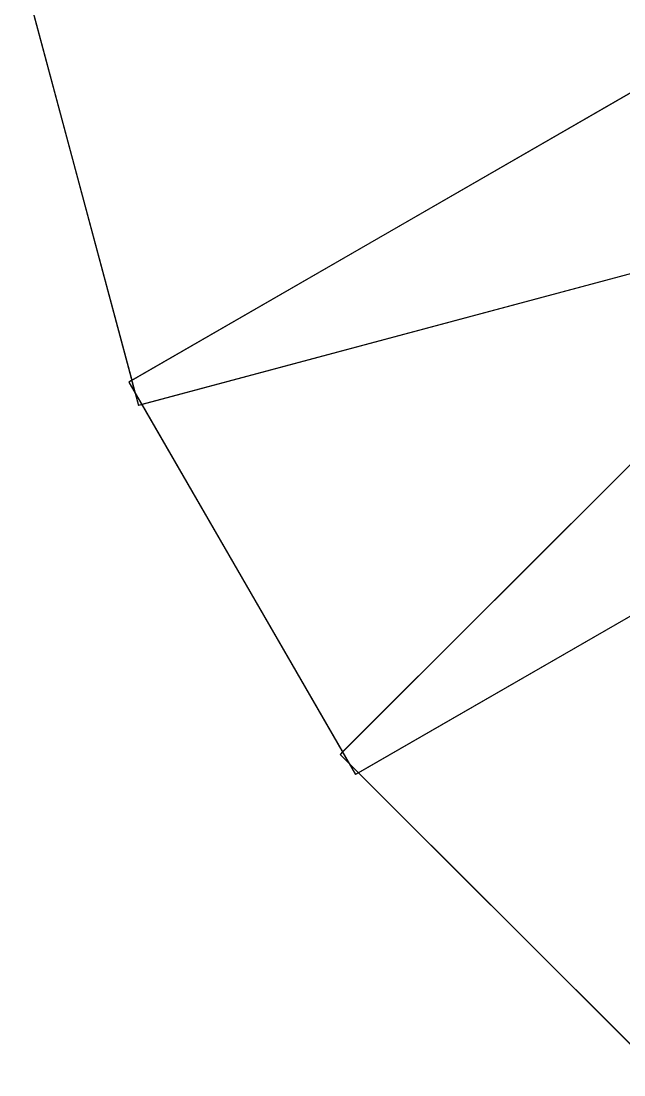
# Model space of a CAD drawing. Header units: millimetres. Extents: x -12.2 to 12.2, y -12.2 to 12.2.
# Drawn here: x -12.21 to -7.69, y -9.82 to -1.91 of the extents above; entities that cross this region are included whole.
import ezdxf

# ---------------------------------------------------------------- set-up
doc = ezdxf.new("R2010")
doc.units = ezdxf.units.MM
doc.layers.add('Part', color=7, linetype='CONTINUOUS')

msp = doc.modelspace()

# ---------------------------------------------------------------- linework, layer by layer
at = {"layer": 'Part'}
for p, q in [((-4.9222, -0.8788, 102.5), (-11.3999, -4.6187, 102.5)), ((-4.9222, -0.8788, 102.5), (-11.3999, -4.6187, 102.5)), ((-4.9222, -0.8788, 12.5), (-11.3999, -4.6187, 12.5)), ((-4.9222, -0.8788, 12.5), (-11.3999, -4.6187, 12.5)), ((-4.9222, -0.8788, 30.5), (-11.3999, -4.6187, 30.5)), ((-4.9222, -0.8788, 30.5), (-11.3999, -4.6187, 30.5)), ((-4.9222, -0.8788, 48.5), (-11.3999, -4.6187, 48.5)), ((-4.9222, -0.8788, 48.5), (-11.3999, -4.6187, 48.5)), ((-4.9222, -0.8788, 66.5), (-11.3999, -4.6187, 66.5)), ((-4.9222, -0.8788, 66.5), (-11.3999, -4.6187, 66.5)), ((-4.9222, -0.8788, 84.5), (-11.3999, -4.6187, 84.5)), ((-4.9222, -0.8788, 84.5), (-11.3999, -4.6187, 84.5)), ((-11.3776, -4.6058, 101.75), (-4.9222, -0.8788, 101.75)), ((-11.3776, -4.6058, 101.75), (-4.9222, -0.8788, 101.75)), ((-11.3776, -4.6058, 29.75), (-4.9222, -0.8788, 29.75)), ((-11.3776, -4.6058, 29.75), (-4.9222, -0.8788, 29.75)), ((-11.3776, -4.6058, 47.75), (-4.9222, -0.8788, 47.75)), ((-11.3776, -4.6058, 47.75), (-4.9222, -0.8788, 47.75)), ((-11.3776, -4.6058, 65.75), (-4.9222, -0.8788, 65.75)), ((-11.3776, -4.6058, 65.75), (-4.9222, -0.8788, 65.75)), ((-11.3776, -4.6058, 83.75), (-4.9222, -0.8788, 83.75)), ((-11.3776, -4.6058, 83.75), (-4.9222, -0.8788, 83.75)), ((-11.3776, -4.6058, 11.75), (-5.8332, -1.4048, 11.75)), ((-11.3776, -4.6058, 11.75), (-5.8332, -1.4048, 11.75)), ((-12.2069, -1.5108, 101.75), (-11.3776, -4.6058, 101.75)), ((-12.2069, -1.5108, 29.75), (-11.3776, -4.6058, 29.75)), ((-12.2069, -1.5108, 47.75), (-11.3776, -4.6058, 47.75)), ((-12.2069, -1.5108, 65.75), (-11.3776, -4.6058, 65.75)), ((-12.2069, -1.5108, 83.75), (-11.3776, -4.6058, 83.75)), ((-12.2069, -1.5108, 101.75), (-11.3776, -4.6058, 101.75)), ((-12.2069, -1.5108, 83.75), (-11.3776, -4.6058, 83.75)), ((-12.2069, -1.5108, 65.75), (-11.3776, -4.6058, 65.75)), ((-12.2069, -1.5108, 47.75), (-11.3776, -4.6058, 47.75)), ((-12.2069, -1.5108, 29.75), (-11.3776, -4.6058, 29.75)), ((-12.2069, -1.5108, 11.75), (-11.3776, -4.6058, 11.75)), ((-12.2069, -1.5108, 11.75), (-11.3776, -4.6058, 11.75)), ((-12.1562, -1.7, 99.75), (-11.3269, -4.795, 99.75)), ((-12.1562, -1.7, 81.75), (-11.3269, -4.795, 81.75)), ((-12.1562, -1.7, 63.75), (-11.3269, -4.795, 63.75)), ((-12.1562, -1.7, 45.75), (-11.3269, -4.795, 45.75)), ((-12.1562, -1.7, 27.75), (-11.3269, -4.795, 27.75)), ((-12.1562, -1.7, 99.75), (-11.3269, -4.795, 99.75)), ((-12.1562, -1.7, 81.75), (-11.3269, -4.795, 81.75)), ((-12.1562, -1.7, 63.75), (-11.3269, -4.795, 63.75)), ((-12.1562, -1.7, 45.75), (-11.3269, -4.795, 45.75)), ((-12.1562, -1.7, 27.75), (-11.3269, -4.795, 27.75)), ((-12.1562, -1.7, 9.75), (-11.3269, -4.795, 9.75)), ((-12.1562, -1.7, 9.75), (-11.3269, -4.795, 9.75)), ((-4.527, -2.1228, 103.25), (-9.816, -7.4119, 103.25)), ((-4.527, -2.1228, 103.25), (-9.816, -7.4119, 103.25)), ((-4.527, -2.1228, 13.25), (-9.816, -7.4119, 13.25)), ((-4.527, -2.1228, 13.25), (-9.816, -7.4119, 13.25)), ((-4.527, -2.1228, 31.25), (-9.816, -7.4119, 31.25)), ((-4.527, -2.1228, 31.25), (-9.816, -7.4119, 31.25)), ((-4.527, -2.1228, 49.25), (-9.816, -7.4119, 49.25)), ((-4.527, -2.1228, 49.25), (-9.816, -7.4119, 49.25)), ((-4.527, -2.1228, 67.25), (-9.816, -7.4119, 67.25)), ((-4.527, -2.1228, 67.25), (-9.816, -7.4119, 67.25)), ((-4.527, -2.1228, 85.25), (-9.816, -7.4119, 85.25)), ((-4.527, -2.1228, 85.25), (-9.816, -7.4119, 85.25)), ((-9.7978, -7.3936, 102.5), (-4.527, -2.1228, 102.5)), ((-9.7978, -7.3936, 102.5), (-4.527, -2.1228, 102.5)), ((-9.7978, -7.3936, 12.5), (-4.527, -2.1228, 12.5)), ((-9.7978, -7.3936, 12.5), (-4.527, -2.1228, 12.5)), ((-9.7978, -7.3936, 30.5), (-4.527, -2.1228, 30.5)), ((-9.7978, -7.3936, 30.5), (-4.527, -2.1228, 30.5)), ((-9.7978, -7.3936, 48.5), (-4.527, -2.1228, 48.5)), ((-9.7978, -7.3936, 48.5), (-4.527, -2.1228, 48.5)), ((-9.7978, -7.3936, 66.5), (-4.527, -2.1228, 66.5)), ((-9.7978, -7.3936, 66.5), (-4.527, -2.1228, 66.5)), ((-9.7978, -7.3936, 84.5), (-4.527, -2.1228, 84.5)), ((-9.7978, -7.3936, 84.5), (-4.527, -2.1228, 84.5)), ((-4.1019, -2.8591, 99.75), (-11.3269, -4.795, 99.75)), ((-4.1019, -2.8591, 99.75), (-11.3269, -4.795, 99.75)), ((-4.1019, -2.8591, 81.75), (-11.3269, -4.795, 81.75)), ((-4.1019, -2.8591, 81.75), (-11.3269, -4.795, 81.75)), ((-4.1019, -2.8591, 63.75), (-11.3269, -4.795, 63.75)), ((-4.1019, -2.8591, 63.75), (-11.3269, -4.795, 63.75)), ((-4.1019, -2.8591, 45.75), (-11.3269, -4.795, 45.75)), ((-4.1019, -2.8591, 45.75), (-11.3269, -4.795, 45.75)), ((-4.1019, -2.8591, 27.75), (-11.3269, -4.795, 27.75)), ((-4.1019, -2.8591, 27.75), (-11.3269, -4.795, 27.75)), ((-4.1019, -2.8591, 100.5), (-11.302, -4.7883, 100.5)), ((-4.1019, -2.8591, 100.5), (-11.302, -4.7883, 100.5)), ((-4.1019, -2.8591, 82.5), (-11.302, -4.7883, 82.5)), ((-4.1019, -2.8591, 82.5), (-11.302, -4.7883, 82.5)), ((-4.1019, -2.8591, 64.5), (-11.302, -4.7883, 64.5)), ((-4.1019, -2.8591, 64.5), (-11.302, -4.7883, 64.5)), ((-4.1019, -2.8591, 46.5), (-11.302, -4.7883, 46.5)), ((-4.1019, -2.8591, 46.5), (-11.302, -4.7883, 46.5)), ((-4.1019, -2.8591, 28.5), (-11.302, -4.7883, 28.5)), ((-4.1019, -2.8591, 28.5), (-11.302, -4.7883, 28.5)), ((-5.1181, -3.1314, 9.75), (-11.3269, -4.795, 9.75)), ((-5.1181, -3.1314, 9.75), (-11.3269, -4.795, 9.75)), ((-5.1181, -3.1314, 10.5), (-11.302, -4.7883, 10.5)), ((-5.1181, -3.1314, 10.5), (-11.302, -4.7883, 10.5)), ((-3.2222, -3.8233, 100.5), (-9.6999, -7.5632, 100.5)), ((-3.2222, -3.8233, 100.5), (-9.6999, -7.5632, 100.5)), ((-3.2222, -3.8233, 82.5), (-9.6999, -7.5632, 82.5)), ((-3.2222, -3.8233, 82.5), (-9.6999, -7.5632, 82.5)), ((-3.2222, -3.8233, 64.5), (-9.6999, -7.5632, 64.5)), ((-3.2222, -3.8233, 64.5), (-9.6999, -7.5632, 64.5)), ((-3.2222, -3.8233, 46.5), (-9.6999, -7.5632, 46.5)), ((-3.2222, -3.8233, 46.5), (-9.6999, -7.5632, 46.5)), ((-3.2222, -3.8233, 28.5), (-9.6999, -7.5632, 28.5)), ((-3.2222, -3.8233, 28.5), (-9.6999, -7.5632, 28.5)), ((-3.2222, -3.8233, 101.25), (-9.6776, -7.5503, 101.25)), ((-3.2222, -3.8233, 101.25), (-9.6776, -7.5503, 101.25)), ((-3.2222, -3.8233, 83.25), (-9.6776, -7.5503, 83.25)), ((-3.2222, -3.8233, 83.25), (-9.6776, -7.5503, 83.25)), ((-3.2222, -3.8233, 65.25), (-9.6776, -7.5503, 65.25)), ((-3.2222, -3.8233, 65.25), (-9.6776, -7.5503, 65.25)), ((-3.2222, -3.8233, 47.25), (-9.6776, -7.5503, 47.25)), ((-3.2222, -3.8233, 47.25), (-9.6776, -7.5503, 47.25)), ((-3.2222, -3.8233, 29.25), (-9.6776, -7.5503, 29.25)), ((-3.2222, -3.8233, 29.25), (-9.6776, -7.5503, 29.25)), ((-4.1332, -4.3493, 10.5), (-9.6999, -7.5632, 10.5)), ((-4.1332, -4.3493, 10.5), (-9.6999, -7.5632, 10.5)), ((-4.1332, -4.3493, 11.25), (-9.6776, -7.5503, 11.25)), ((-4.1332, -4.3493, 11.25), (-9.6776, -7.5503, 11.25)), ((-11.3776, -4.6058, 100.5), (-11.3999, -4.6187, 100.5)), ((-11.3776, -4.6058, 10.5), (-11.3999, -4.6187, 10.5)), ((-11.3776, -4.6058, 28.5), (-11.3999, -4.6187, 28.5)), ((-11.3776, -4.6058, 46.5), (-11.3999, -4.6187, 46.5)), ((-11.3776, -4.6058, 64.5), (-11.3999, -4.6187, 64.5)), ((-11.3776, -4.6058, 82.5), (-11.3999, -4.6187, 82.5)), ((-11.3776, -4.6058, 100.5), (-11.3999, -4.6187, 100.5)), ((-11.3776, -4.6058, 10.5), (-11.3999, -4.6187, 10.5)), ((-11.3776, -4.6058, 28.5), (-11.3999, -4.6187, 28.5)), ((-11.3776, -4.6058, 46.5), (-11.3999, -4.6187, 46.5)), ((-11.3776, -4.6058, 64.5), (-11.3999, -4.6187, 64.5)), ((-11.3776, -4.6058, 82.5), (-11.3999, -4.6187, 82.5)), ((-11.3999, -4.6187, 100.5), (-11.3999, -4.6187, 102.5)), ((-11.3999, -4.6187, 102.5), (-9.7978, -7.3936, 102.5)), ((-11.3999, -4.6187, 10.5), (-11.3999, -4.6187, 12.5)), ((-11.3999, -4.6187, 12.5), (-9.7978, -7.3936, 12.5)), ((-11.3999, -4.6187, 28.5), (-11.3999, -4.6187, 30.5)), ((-11.3999, -4.6187, 30.5), (-9.7978, -7.3936, 30.5)), ((-11.3999, -4.6187, 46.5), (-11.3999, -4.6187, 48.5)), ((-11.3999, -4.6187, 48.5), (-9.7978, -7.3936, 48.5)), ((-11.3999, -4.6187, 64.5), (-11.3999, -4.6187, 66.5)), ((-11.3999, -4.6187, 66.5), (-9.7978, -7.3936, 66.5)), ((-11.3999, -4.6187, 82.5), (-11.3999, -4.6187, 84.5)), ((-11.3999, -4.6187, 84.5), (-9.7978, -7.3936, 84.5)), ((-11.3999, -4.6187, 100.5), (-11.3518, -4.7021, 100.5)), ((-11.3999, -4.6187, 102.5), (-9.7978, -7.3936, 102.5)), ((-11.3999, -4.6187, 100.5), (-11.3518, -4.7021, 100.5)), ((-11.3999, -4.6187, 100.5), (-11.3999, -4.6187, 102.5)), ((-11.3999, -4.6187, 84.5), (-9.7978, -7.3936, 84.5)), ((-11.3999, -4.6187, 82.5), (-11.3518, -4.7021, 82.5)), ((-11.3999, -4.6187, 82.5), (-11.3999, -4.6187, 84.5)), ((-11.3999, -4.6187, 66.5), (-9.7978, -7.3936, 66.5)), ((-11.3999, -4.6187, 64.5), (-11.3518, -4.7021, 64.5)), ((-11.3999, -4.6187, 64.5), (-11.3999, -4.6187, 66.5)), ((-11.3999, -4.6187, 48.5), (-9.7978, -7.3936, 48.5)), ((-11.3999, -4.6187, 46.5), (-11.3518, -4.7021, 46.5)), ((-11.3999, -4.6187, 46.5), (-11.3999, -4.6187, 48.5)), ((-11.3999, -4.6187, 30.5), (-9.7978, -7.3936, 30.5)), ((-11.3999, -4.6187, 28.5), (-11.3518, -4.7021, 28.5)), ((-11.3999, -4.6187, 28.5), (-11.3999, -4.6187, 30.5)), ((-11.3999, -4.6187, 10.5), (-11.3518, -4.7021, 10.5)), ((-11.3999, -4.6187, 12.5), (-9.7978, -7.3936, 12.5)), ((-11.3999, -4.6187, 10.5), (-11.3518, -4.7021, 10.5)), ((-11.3999, -4.6187, 10.5), (-11.3999, -4.6187, 12.5)), ((-11.3999, -4.6187, 28.5), (-11.3518, -4.7021, 28.5)), ((-11.3999, -4.6187, 46.5), (-11.3518, -4.7021, 46.5)), ((-11.3999, -4.6187, 64.5), (-11.3518, -4.7021, 64.5)), ((-11.3999, -4.6187, 82.5), (-11.3518, -4.7021, 82.5)), ((-11.3776, -4.6058, 100.5), (-11.3776, -4.6058, 101.75)), ((-11.3776, -4.6058, 10.5), (-11.3776, -4.6058, 11.75)), ((-11.3776, -4.6058, 28.5), (-11.3776, -4.6058, 29.75)), ((-11.3776, -4.6058, 46.5), (-11.3776, -4.6058, 47.75)), ((-11.3776, -4.6058, 64.5), (-11.3776, -4.6058, 65.75)), ((-11.3776, -4.6058, 82.5), (-11.3776, -4.6058, 83.75)), ((-11.3776, -4.6058, 100.5), (-11.3776, -4.6058, 101.75)), ((-11.3518, -4.7021, 100.5), (-11.3776, -4.6058, 100.5)), ((-11.3518, -4.7021, 100.5), (-11.3776, -4.6058, 100.5)), ((-11.3776, -4.6058, 82.5), (-11.3776, -4.6058, 83.75)), ((-11.3518, -4.7021, 82.5), (-11.3776, -4.6058, 82.5)), ((-11.3776, -4.6058, 64.5), (-11.3776, -4.6058, 65.75)), ((-11.3518, -4.7021, 64.5), (-11.3776, -4.6058, 64.5)), ((-11.3776, -4.6058, 46.5), (-11.3776, -4.6058, 47.75)), ((-11.3518, -4.7021, 46.5), (-11.3776, -4.6058, 46.5)), ((-11.3776, -4.6058, 28.5), (-11.3776, -4.6058, 29.75)), ((-11.3518, -4.7021, 28.5), (-11.3776, -4.6058, 28.5)), ((-11.3518, -4.7021, 10.5), (-11.3776, -4.6058, 10.5)), ((-11.3776, -4.6058, 10.5), (-11.3776, -4.6058, 11.75)), ((-11.3518, -4.7021, 10.5), (-11.3776, -4.6058, 10.5)), ((-11.3518, -4.7021, 28.5), (-11.3776, -4.6058, 28.5)), ((-11.3518, -4.7021, 46.5), (-11.3776, -4.6058, 46.5)), ((-11.3518, -4.7021, 64.5), (-11.3776, -4.6058, 64.5)), ((-11.3518, -4.7021, 82.5), (-11.3776, -4.6058, 82.5)), ((-11.3518, -4.7021, 100.5), (-11.3518, -4.7021, 101.75)), ((-11.3518, -4.7021, 101.75), (-11.3269, -4.795, 101.75)), ((-11.3518, -4.7021, 101.75), (-11.302, -4.7883, 101.75)), ((-11.3518, -4.7021, 100.5), (-11.3518, -4.7021, 101.75)), ((-11.3518, -4.7021, 101.75), (-11.302, -4.7883, 101.75)), ((-11.3518, -4.7021, 101.75), (-11.3269, -4.795, 101.75)), ((-11.3518, -4.7021, 83.75), (-11.302, -4.7883, 83.75)), ((-11.3518, -4.7021, 82.5), (-11.3518, -4.7021, 83.75)), ((-11.3518, -4.7021, 82.5), (-11.3518, -4.7021, 83.75)), ((-11.3518, -4.7021, 83.75), (-11.3269, -4.795, 83.75)), ((-11.3518, -4.7021, 83.75), (-11.302, -4.7883, 83.75)), ((-11.3518, -4.7021, 83.75), (-11.3269, -4.795, 83.75)), ((-11.3518, -4.7021, 65.75), (-11.302, -4.7883, 65.75)), ((-11.3518, -4.7021, 64.5), (-11.3518, -4.7021, 65.75)), ((-11.3518, -4.7021, 64.5), (-11.3518, -4.7021, 65.75)), ((-11.3518, -4.7021, 65.75), (-11.3269, -4.795, 65.75)), ((-11.3518, -4.7021, 65.75), (-11.302, -4.7883, 65.75)), ((-11.3518, -4.7021, 65.75), (-11.3269, -4.795, 65.75)), ((-11.3518, -4.7021, 47.75), (-11.302, -4.7883, 47.75)), ((-11.3518, -4.7021, 46.5), (-11.3518, -4.7021, 47.75)), ((-11.3518, -4.7021, 46.5), (-11.3518, -4.7021, 47.75)), ((-11.3518, -4.7021, 47.75), (-11.3269, -4.795, 47.75)), ((-11.3518, -4.7021, 47.75), (-11.302, -4.7883, 47.75)), ((-11.3518, -4.7021, 47.75), (-11.3269, -4.795, 47.75)), ((-11.3518, -4.7021, 29.75), (-11.302, -4.7883, 29.75)), ((-11.3518, -4.7021, 28.5), (-11.3518, -4.7021, 29.75)), ((-11.3518, -4.7021, 28.5), (-11.3518, -4.7021, 29.75)), ((-11.3518, -4.7021, 29.75), (-11.3269, -4.795, 29.75)), ((-11.3518, -4.7021, 29.75), (-11.302, -4.7883, 29.75)), ((-11.3518, -4.7021, 29.75), (-11.3269, -4.795, 29.75)), ((-11.3518, -4.7021, 11.75), (-11.302, -4.7883, 11.75)), ((-11.3518, -4.7021, 10.5), (-11.3518, -4.7021, 11.75)), ((-11.3518, -4.7021, 10.5), (-11.3518, -4.7021, 11.75)), ((-11.3518, -4.7021, 11.75), (-11.3269, -4.795, 11.75)), ((-11.3518, -4.7021, 11.75), (-11.302, -4.7883, 11.75)), ((-11.3518, -4.7021, 11.75), (-11.3269, -4.795, 11.75)), ((-11.302, -4.7883, 101.75), (-11.3269, -4.795, 101.75)), ((-11.302, -4.7883, 83.75), (-11.3269, -4.795, 83.75)), ((-11.302, -4.7883, 65.75), (-11.3269, -4.795, 65.75)), ((-11.302, -4.7883, 47.75), (-11.3269, -4.795, 47.75)), ((-11.302, -4.7883, 29.75), (-11.3269, -4.795, 29.75)), ((-11.302, -4.7883, 101.75), (-11.3269, -4.795, 101.75)), ((-11.302, -4.7883, 83.75), (-11.3269, -4.795, 83.75)), ((-11.302, -4.7883, 65.75), (-11.3269, -4.795, 65.75)), ((-11.302, -4.7883, 47.75), (-11.3269, -4.795, 47.75)), ((-11.302, -4.7883, 29.75), (-11.3269, -4.795, 29.75)), ((-11.302, -4.7883, 11.75), (-11.3269, -4.795, 11.75)), ((-11.302, -4.7883, 11.75), (-11.3269, -4.795, 11.75)), ((-11.3269, -4.795, 99.75), (-11.3269, -4.795, 101.75)), ((-11.3269, -4.795, 81.75), (-11.3269, -4.795, 83.75)), ((-11.3269, -4.795, 63.75), (-11.3269, -4.795, 65.75)), ((-11.3269, -4.795, 45.75), (-11.3269, -4.795, 47.75)), ((-11.3269, -4.795, 27.75), (-11.3269, -4.795, 29.75)), ((-11.3269, -4.795, 99.75), (-11.3269, -4.795, 101.75)), ((-11.3269, -4.795, 81.75), (-11.3269, -4.795, 83.75)), ((-11.3269, -4.795, 63.75), (-11.3269, -4.795, 65.75)), ((-11.3269, -4.795, 45.75), (-11.3269, -4.795, 47.75)), ((-11.3269, -4.795, 27.75), (-11.3269, -4.795, 29.75)), ((-11.3269, -4.795, 9.75), (-11.3269, -4.795, 11.75)), ((-11.3269, -4.795, 9.75), (-11.3269, -4.795, 11.75)), ((-11.302, -4.7883, 100.5), (-9.6999, -7.5632, 100.5)), ((-11.302, -4.7883, 101.75), (-11.302, -4.7883, 100.5)), ((-11.302, -4.7883, 82.5), (-9.6999, -7.5632, 82.5)), ((-11.302, -4.7883, 83.75), (-11.302, -4.7883, 82.5)), ((-11.302, -4.7883, 64.5), (-9.6999, -7.5632, 64.5)), ((-11.302, -4.7883, 65.75), (-11.302, -4.7883, 64.5)), ((-11.302, -4.7883, 46.5), (-9.6999, -7.5632, 46.5)), ((-11.302, -4.7883, 47.75), (-11.302, -4.7883, 46.5)), ((-11.302, -4.7883, 28.5), (-9.6999, -7.5632, 28.5)), ((-11.302, -4.7883, 29.75), (-11.302, -4.7883, 28.5)), ((-11.302, -4.7883, 100.5), (-9.6999, -7.5632, 100.5)), ((-11.302, -4.7883, 101.75), (-11.302, -4.7883, 100.5)), ((-11.302, -4.7883, 82.5), (-9.6999, -7.5632, 82.5)), ((-11.302, -4.7883, 83.75), (-11.302, -4.7883, 82.5)), ((-11.302, -4.7883, 64.5), (-9.6999, -7.5632, 64.5)), ((-11.302, -4.7883, 65.75), (-11.302, -4.7883, 64.5)), ((-11.302, -4.7883, 46.5), (-9.6999, -7.5632, 46.5)), ((-11.302, -4.7883, 47.75), (-11.302, -4.7883, 46.5)), ((-11.302, -4.7883, 28.5), (-9.6999, -7.5632, 28.5)), ((-11.302, -4.7883, 29.75), (-11.302, -4.7883, 28.5)), ((-11.302, -4.7883, 10.5), (-9.6999, -7.5632, 10.5)), ((-11.302, -4.7883, 11.75), (-11.302, -4.7883, 10.5)), ((-11.302, -4.7883, 11.75), (-11.302, -4.7883, 10.5)), ((-11.302, -4.7883, 10.5), (-9.6999, -7.5632, 10.5)), ((-9.7978, -7.3936, 101.25), (-9.816, -7.4119, 101.25)), ((-9.7978, -7.3936, 11.25), (-9.816, -7.4119, 11.25)), ((-9.7978, -7.3936, 29.25), (-9.816, -7.4119, 29.25)), ((-9.7978, -7.3936, 47.25), (-9.816, -7.4119, 47.25)), ((-9.7978, -7.3936, 65.25), (-9.816, -7.4119, 65.25)), ((-9.7978, -7.3936, 83.25), (-9.816, -7.4119, 83.25)), ((-9.7978, -7.3936, 101.25), (-9.816, -7.4119, 101.25)), ((-9.7978, -7.3936, 11.25), (-9.816, -7.4119, 11.25)), ((-9.7978, -7.3936, 29.25), (-9.816, -7.4119, 29.25)), ((-9.7978, -7.3936, 47.25), (-9.816, -7.4119, 47.25)), ((-9.7978, -7.3936, 65.25), (-9.816, -7.4119, 65.25)), ((-9.7978, -7.3936, 83.25), (-9.816, -7.4119, 83.25)), ((-9.816, -7.4119, 101.25), (-9.816, -7.4119, 103.25)), ((-9.816, -7.4119, 103.25), (-7.5503, -9.6776, 103.25)), ((-9.816, -7.4119, 11.25), (-9.816, -7.4119, 13.25)), ((-9.816, -7.4119, 13.25), (-7.5503, -9.6776, 13.25)), ((-9.816, -7.4119, 29.25), (-9.816, -7.4119, 31.25)), ((-9.816, -7.4119, 31.25), (-7.5503, -9.6776, 31.25)), ((-9.816, -7.4119, 47.25), (-9.816, -7.4119, 49.25)), ((-9.816, -7.4119, 49.25), (-7.5503, -9.6776, 49.25)), ((-9.816, -7.4119, 65.25), (-9.816, -7.4119, 67.25)), ((-9.816, -7.4119, 67.25), (-7.5503, -9.6776, 67.25)), ((-9.816, -7.4119, 83.25), (-9.816, -7.4119, 85.25)), ((-9.816, -7.4119, 85.25), (-7.5503, -9.6776, 85.25)), ((-9.816, -7.4119, 101.25), (-9.748, -7.4799, 101.25)), ((-9.816, -7.4119, 103.25), (-7.5503, -9.6776, 103.25)), ((-9.816, -7.4119, 101.25), (-9.748, -7.4799, 101.25)), ((-9.816, -7.4119, 101.25), (-9.816, -7.4119, 103.25)), ((-9.816, -7.4119, 85.25), (-7.5503, -9.6776, 85.25)), ((-9.816, -7.4119, 83.25), (-9.748, -7.4799, 83.25)), ((-9.816, -7.4119, 83.25), (-9.816, -7.4119, 85.25)), ((-9.816, -7.4119, 67.25), (-7.5503, -9.6776, 67.25)), ((-9.816, -7.4119, 65.25), (-9.748, -7.4799, 65.25)), ((-9.816, -7.4119, 65.25), (-9.816, -7.4119, 67.25)), ((-9.816, -7.4119, 49.25), (-7.5503, -9.6776, 49.25)), ((-9.816, -7.4119, 47.25), (-9.748, -7.4799, 47.25)), ((-9.816, -7.4119, 47.25), (-9.816, -7.4119, 49.25)), ((-9.816, -7.4119, 31.25), (-7.5503, -9.6776, 31.25)), ((-9.816, -7.4119, 29.25), (-9.748, -7.4799, 29.25)), ((-9.816, -7.4119, 29.25), (-9.816, -7.4119, 31.25)), ((-9.816, -7.4119, 11.25), (-9.748, -7.4799, 11.25)), ((-9.816, -7.4119, 13.25), (-7.5503, -9.6776, 13.25)), ((-9.816, -7.4119, 11.25), (-9.748, -7.4799, 11.25)), ((-9.816, -7.4119, 11.25), (-9.816, -7.4119, 13.25)), ((-9.816, -7.4119, 29.25), (-9.748, -7.4799, 29.25)), ((-9.816, -7.4119, 47.25), (-9.748, -7.4799, 47.25)), ((-9.816, -7.4119, 65.25), (-9.748, -7.4799, 65.25)), ((-9.816, -7.4119, 83.25), (-9.748, -7.4799, 83.25)), ((-9.7978, -7.3936, 101.25), (-9.7978, -7.3936, 102.5)), ((-9.7978, -7.3936, 11.25), (-9.7978, -7.3936, 12.5)), ((-9.7978, -7.3936, 29.25), (-9.7978, -7.3936, 30.5)), ((-9.7978, -7.3936, 47.25), (-9.7978, -7.3936, 48.5)), ((-9.7978, -7.3936, 65.25), (-9.7978, -7.3936, 66.5)), ((-9.7978, -7.3936, 83.25), (-9.7978, -7.3936, 84.5)), ((-9.7978, -7.3936, 101.25), (-9.7978, -7.3936, 102.5)), ((-9.748, -7.4799, 101.25), (-9.7978, -7.3936, 101.25)), ((-9.748, -7.4799, 101.25), (-9.7978, -7.3936, 101.25)), ((-9.7978, -7.3936, 83.25), (-9.7978, -7.3936, 84.5)), ((-9.748, -7.4799, 83.25), (-9.7978, -7.3936, 83.25)), ((-9.7978, -7.3936, 65.25), (-9.7978, -7.3936, 66.5)), ((-9.748, -7.4799, 65.25), (-9.7978, -7.3936, 65.25)), ((-9.7978, -7.3936, 47.25), (-9.7978, -7.3936, 48.5)), ((-9.748, -7.4799, 47.25), (-9.7978, -7.3936, 47.25)), ((-9.7978, -7.3936, 29.25), (-9.7978, -7.3936, 30.5)), ((-9.748, -7.4799, 29.25), (-9.7978, -7.3936, 29.25)), ((-9.7978, -7.3936, 11.25), (-9.7978, -7.3936, 12.5)), ((-9.748, -7.4799, 11.25), (-9.7978, -7.3936, 11.25)), ((-9.748, -7.4799, 11.25), (-9.7978, -7.3936, 11.25)), ((-9.748, -7.4799, 29.25), (-9.7978, -7.3936, 29.25)), ((-9.748, -7.4799, 47.25), (-9.7978, -7.3936, 47.25)), ((-9.748, -7.4799, 65.25), (-9.7978, -7.3936, 65.25)), ((-9.748, -7.4799, 83.25), (-9.7978, -7.3936, 83.25)), ((-9.748, -7.4799, 101.25), (-9.748, -7.4799, 102.5)), ((-9.748, -7.4799, 102.5), (-9.6999, -7.5632, 102.5)), ((-9.748, -7.4799, 102.5), (-9.6776, -7.5503, 102.5)), ((-9.748, -7.4799, 101.25), (-9.748, -7.4799, 102.5)), ((-9.748, -7.4799, 102.5), (-9.6776, -7.5503, 102.5)), ((-9.748, -7.4799, 102.5), (-9.6999, -7.5632, 102.5)), ((-9.748, -7.4799, 84.5), (-9.6776, -7.5503, 84.5)), ((-9.748, -7.4799, 83.25), (-9.748, -7.4799, 84.5)), ((-9.748, -7.4799, 83.25), (-9.748, -7.4799, 84.5)), ((-9.748, -7.4799, 84.5), (-9.6999, -7.5632, 84.5)), ((-9.748, -7.4799, 84.5), (-9.6776, -7.5503, 84.5)), ((-9.748, -7.4799, 84.5), (-9.6999, -7.5632, 84.5)), ((-9.748, -7.4799, 66.5), (-9.6776, -7.5503, 66.5)), ((-9.748, -7.4799, 65.25), (-9.748, -7.4799, 66.5)), ((-9.748, -7.4799, 65.25), (-9.748, -7.4799, 66.5)), ((-9.748, -7.4799, 66.5), (-9.6999, -7.5632, 66.5)), ((-9.748, -7.4799, 66.5), (-9.6776, -7.5503, 66.5)), ((-9.748, -7.4799, 66.5), (-9.6999, -7.5632, 66.5)), ((-9.748, -7.4799, 48.5), (-9.6776, -7.5503, 48.5)), ((-9.748, -7.4799, 47.25), (-9.748, -7.4799, 48.5)), ((-9.748, -7.4799, 47.25), (-9.748, -7.4799, 48.5)), ((-9.748, -7.4799, 48.5), (-9.6999, -7.5632, 48.5)), ((-9.748, -7.4799, 48.5), (-9.6776, -7.5503, 48.5)), ((-9.748, -7.4799, 48.5), (-9.6999, -7.5632, 48.5)), ((-9.748, -7.4799, 30.5), (-9.6776, -7.5503, 30.5)), ((-9.748, -7.4799, 29.25), (-9.748, -7.4799, 30.5)), ((-9.748, -7.4799, 29.25), (-9.748, -7.4799, 30.5)), ((-9.748, -7.4799, 30.5), (-9.6999, -7.5632, 30.5)), ((-9.748, -7.4799, 30.5), (-9.6776, -7.5503, 30.5)), ((-9.748, -7.4799, 30.5), (-9.6999, -7.5632, 30.5)), ((-9.748, -7.4799, 11.25), (-9.748, -7.4799, 12.5)), ((-9.748, -7.4799, 12.5), (-9.6999, -7.5632, 12.5)), ((-9.748, -7.4799, 12.5), (-9.6776, -7.5503, 12.5)), ((-9.748, -7.4799, 11.25), (-9.748, -7.4799, 12.5)), ((-9.748, -7.4799, 12.5), (-9.6776, -7.5503, 12.5)), ((-9.748, -7.4799, 12.5), (-9.6999, -7.5632, 12.5)), ((-9.6776, -7.5503, 102.5), (-9.6999, -7.5632, 102.5)), ((-9.6776, -7.5503, 84.5), (-9.6999, -7.5632, 84.5)), ((-9.6776, -7.5503, 66.5), (-9.6999, -7.5632, 66.5)), ((-9.6776, -7.5503, 48.5), (-9.6999, -7.5632, 48.5)), ((-9.6776, -7.5503, 30.5), (-9.6999, -7.5632, 30.5)), ((-9.6776, -7.5503, 102.5), (-9.6999, -7.5632, 102.5)), ((-9.6776, -7.5503, 84.5), (-9.6999, -7.5632, 84.5)), ((-9.6776, -7.5503, 66.5), (-9.6999, -7.5632, 66.5)), ((-9.6776, -7.5503, 48.5), (-9.6999, -7.5632, 48.5)), ((-9.6776, -7.5503, 30.5), (-9.6999, -7.5632, 30.5)), ((-9.6776, -7.5503, 12.5), (-9.6999, -7.5632, 12.5)), ((-9.6776, -7.5503, 12.5), (-9.6999, -7.5632, 12.5)), ((-9.6999, -7.5632, 100.5), (-9.6999, -7.5632, 102.5)), ((-9.6999, -7.5632, 82.5), (-9.6999, -7.5632, 84.5)), ((-9.6999, -7.5632, 64.5), (-9.6999, -7.5632, 66.5)), ((-9.6999, -7.5632, 46.5), (-9.6999, -7.5632, 48.5)), ((-9.6999, -7.5632, 28.5), (-9.6999, -7.5632, 30.5)), ((-9.6999, -7.5632, 100.5), (-9.6999, -7.5632, 102.5)), ((-9.6999, -7.5632, 82.5), (-9.6999, -7.5632, 84.5)), ((-9.6999, -7.5632, 64.5), (-9.6999, -7.5632, 66.5)), ((-9.6999, -7.5632, 46.5), (-9.6999, -7.5632, 48.5)), ((-9.6999, -7.5632, 28.5), (-9.6999, -7.5632, 30.5)), ((-9.6999, -7.5632, 10.5), (-9.6999, -7.5632, 12.5)), ((-9.6999, -7.5632, 10.5), (-9.6999, -7.5632, 12.5)), ((-9.6776, -7.5503, 101.25), (-7.4119, -9.816, 101.25)), ((-9.6776, -7.5503, 102.5), (-9.6776, -7.5503, 101.25)), ((-9.6776, -7.5503, 83.25), (-7.4119, -9.816, 83.25)), ((-9.6776, -7.5503, 84.5), (-9.6776, -7.5503, 83.25)), ((-9.6776, -7.5503, 65.25), (-7.4119, -9.816, 65.25)), ((-9.6776, -7.5503, 66.5), (-9.6776, -7.5503, 65.25)), ((-9.6776, -7.5503, 47.25), (-7.4119, -9.816, 47.25)), ((-9.6776, -7.5503, 48.5), (-9.6776, -7.5503, 47.25)), ((-9.6776, -7.5503, 29.25), (-7.4119, -9.816, 29.25)), ((-9.6776, -7.5503, 30.5), (-9.6776, -7.5503, 29.25)), ((-9.6776, -7.5503, 101.25), (-7.4119, -9.816, 101.25)), ((-9.6776, -7.5503, 102.5), (-9.6776, -7.5503, 101.25)), ((-9.6776, -7.5503, 83.25), (-7.4119, -9.816, 83.25)), ((-9.6776, -7.5503, 84.5), (-9.6776, -7.5503, 83.25)), ((-9.6776, -7.5503, 65.25), (-7.4119, -9.816, 65.25)), ((-9.6776, -7.5503, 66.5), (-9.6776, -7.5503, 65.25)), ((-9.6776, -7.5503, 47.25), (-7.4119, -9.816, 47.25)), ((-9.6776, -7.5503, 48.5), (-9.6776, -7.5503, 47.25)), ((-9.6776, -7.5503, 29.25), (-7.4119, -9.816, 29.25)), ((-9.6776, -7.5503, 30.5), (-9.6776, -7.5503, 29.25)), ((-9.6776, -7.5503, 11.25), (-7.4119, -9.816, 11.25)), ((-9.6776, -7.5503, 12.5), (-9.6776, -7.5503, 11.25)), ((-9.6776, -7.5503, 12.5), (-9.6776, -7.5503, 11.25)), ((-9.6776, -7.5503, 11.25), (-7.4119, -9.816, 11.25))]:
    msp.add_line(p, q, dxfattribs=at)

doc.saveas('drawing.dxf')
